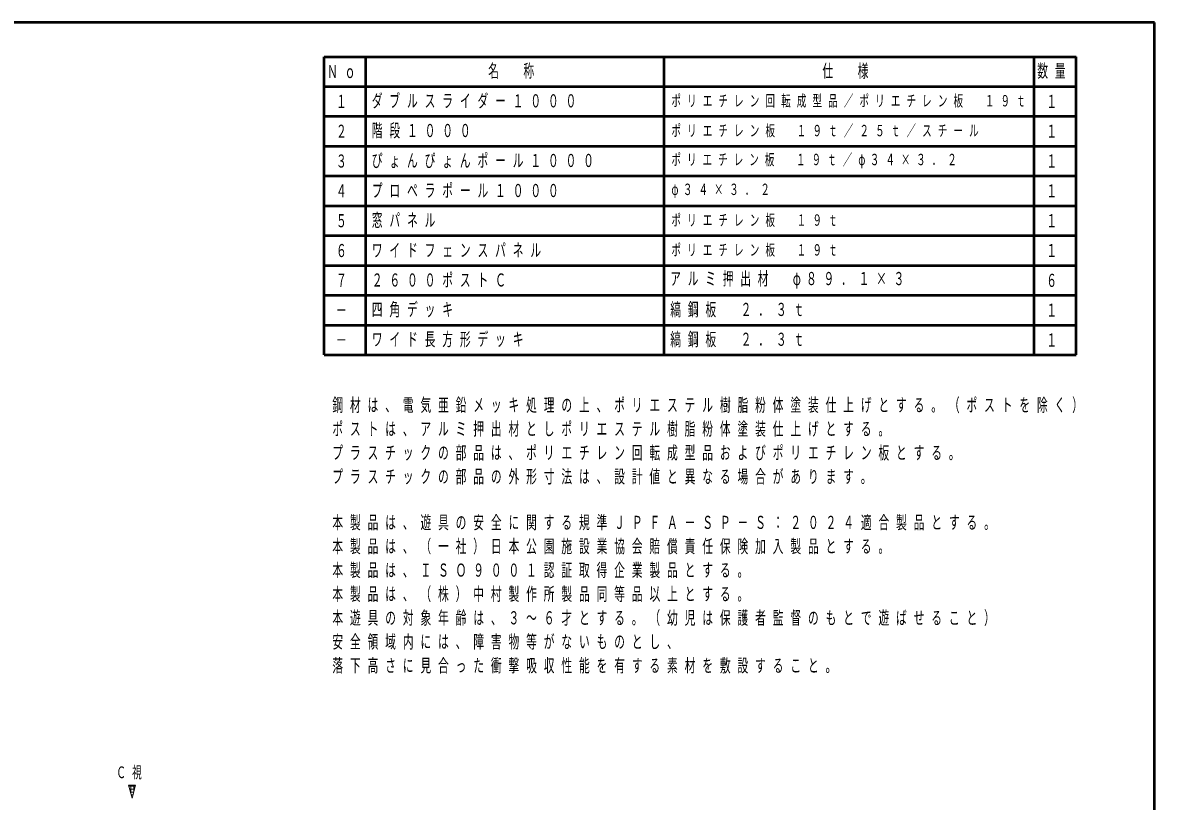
# Model space of a CAD drawing. Units: millimetres on the paper, scale 1:50. Extents: x -385 to 0, y -594 to 267.
# Drawn here: x -189.6 to 0, y 136.4 to 267 of the extents above; entities that cross this region are included whole.
import ezdxf
from ezdxf.enums import TextEntityAlignment as Align

# ---------------------------------------------------------------- set-up
doc = ezdxf.new("R2010")
doc.units = ezdxf.units.MM
doc.layers.add('LY_1', color=140, linetype='Continuous', lineweight=50)
doc.styles.add('ＭＳ ゴシック', font='')
doc.styles.get('ＭＳ ゴシック').set_extended_font_data('MS Gothic')

msp = doc.modelspace()

# ---------------------------------------------------------------- linework, layer by layer
at = {"layer": 'LY_1', "color": 7}
for p, q in [((0, 267), (-385, 267)), ((0, 0), (0, 267))]:
    msp.add_line(p, q, dxfattribs=at)
at = {"layer": 'LY_1'}
for p, q in [((-139.118, 261.288), (-13.118, 261.288)), ((-139.118, 211.288), (-139.118, 261.288)), ((-132.118, 211.288), (-132.118, 261.288)), ((-82.118, 211.288), (-82.118, 261.288)), ((-20.118, 211.288), (-20.118, 261.288)), ((-13.118, 211.288), (-13.118, 261.288)), ((-139.118, 256.288), (-13.118, 256.288)), ((-139.118, 251.288), (-13.118, 251.288)), ((-139.118, 246.288), (-13.118, 246.288)), ((-139.118, 241.288), (-13.118, 241.288)), ((-139.118, 236.288), (-13.118, 236.288)), ((-139.118, 231.288), (-13.118, 231.288)), ((-139.118, 226.288), (-13.118, 226.288)), ((-139.118, 221.288), (-13.118, 221.288)), ((-139.118, 216.288), (-13.118, 216.288)), ((-139.118, 211.288), (-13.118, 211.288))]:
    msp.add_line(p, q, dxfattribs=at)
at = {"layer": 'LY_1', "color": 7, "lineweight": 13}
for p, q in [((-170.699, 139.138), (-171.857, 139.138)), ((-171.278, 136.978), (-171.857, 139.138)), ((-171.82, 139), (-170.736, 139)), ((-171.686, 138.5), (-170.87, 138.5)), ((-171.5, 137.807), (-171.5, 139.138)), ((-170.699, 139.138), (-171.278, 136.978)), ((-171, 138.015), (-171, 139.138)), ((-171.552, 138), (-171.004, 138)), ((-171.418, 137.5), (-171.138, 137.5)), ((-171.284, 137), (-171.272, 137))]:
    msp.add_line(p, q, dxfattribs=at)

# ---------------------------------------------------------------- texts
at = {"layer": 'LY_1', "color": 7, "style": 'ＭＳ ゴシック', "width": 0.6}
for s, p in [('１', (-137.118, 253.788)), ('１', (-18.118, 253.788)), ('２', (-137.118, 248.788)), ('１', (-18.118, 248.788)), ('３', (-137.118, 243.788)), ('１', (-18.118, 243.788)), ('４', (-137.118, 238.788)), ('１', (-18.118, 238.788)), ('５', (-137.118, 233.788)), ('１', (-18.118, 233.788)), ('６', (-137.118, 228.788)), ('１', (-18.118, 228.788)), ('７', (-137.118, 223.788)), ('６', (-18.118, 223.788)), ('－', (-137.118, 218.788)), ('１', (-18.118, 218.788)), ('１', (-18.118, 213.788)), ('－', (-137.118, 213.788))]:
    msp.add_text(s, height=2.199, dxfattribs=at).set_placement(p, align=Align.MIDDLE_LEFT)
at = {"layer": 'LY_1', "color": 7, "style": 'ＭＳ ゴシック'}
for s, insert, char_height, attachment_point in [('\\T1.64;\\W0.6;Ｎｏ', (-138.618, 258.788), 2.199, 4), ('\\T1.64;\\W0.6;名\u3000称', (-111.618, 258.788), 2.199, 4), ('\\T1.64;\\W0.6;仕\u3000様', (-55.618, 258.788), 2.199, 4), ('\\T1.64;\\W0.6;数量', (-19.618, 258.788), 2.199, 4), ('\\T1.64;\\W0.6;ダブルスライダー１０００', (-131.118, 253.788), 2.199, 4), ('\\T1.64;\\W0.6;ポリエチレン回転成型品／ポリエチレン板\u3000１９ｔ', (-80.918, 253.788), 1.906, 4), ('\\T1.64;\\W0.6;階段１０００', (-131.118, 248.788), 2.199, 4), ('\\T1.64;\\W0.6;ポリエチレン板\u3000１９ｔ／２５ｔ／スチール', (-80.918, 248.788), 1.906, 4), ('\\T1.64;\\W0.6;ぴょんぴょんポール１０００', (-131.118, 243.788), 2.199, 4), ('\\T1.63;\\W0.6;ポリエチレン板\u3000１９ｔ／φ３４×３．２', (-80.918, 243.788), 1.906, 4), ('\\T1.64;\\W0.6;プロペラポール１０００', (-131.118, 238.788), 2.199, 4), ('\\T1.63;\\W0.6;φ３４×３．２', (-80.918, 238.788), 1.906, 4), ('\\T1.64;\\W0.6;窓パネル', (-131.118, 233.788), 2.199, 4), ('\\T1.64;\\W0.6;ポリエチレン板\u3000１９ｔ', (-80.918, 233.788), 1.906, 4), ('\\T1.64;\\W0.6;ワイドフェンスパネル', (-131.118, 228.788), 2.199, 4), ('\\T1.64;\\W0.6;ポリエチレン板\u3000１９ｔ', (-80.918, 228.788), 1.906, 4), ('\\T1.64;\\W0.6;２６００ポストＣ', (-131.118, 223.788), 2.199, 4), ('\\T1.63;\\W0.6;アルミ押出材\u3000φ８９．１×３', (-81.118, 223.788), 2.199, 4), ('\\T1.64;\\W0.6;四角デッキ', (-131.118, 218.788), 2.199, 4), ('\\T1.64;\\W0.6;縞鋼板\u3000２．３ｔ', (-81.118, 218.788), 2.199, 4), ('\\T1.64;\\W0.6;ワイド長方形デッキ', (-131.118, 213.788), 2.199, 4), ('\\T1.64;\\W0.6;縞鋼板\u3000２．３ｔ', (-81.118, 213.788), 2.199, 4), ('\\T1.64;\\W0.6;鋼材は、電気亜鉛メッキ処理の上、ポリエステル樹脂粉体塗装仕上げとする。（ポストを除く）', (-137.73, 203.995), 2.199, 1), ('\\T1.64;\\W0.6;ポストは、アルミ押出材としポリエステル樹脂粉体塗装仕上げとする。', (-137.73, 199.995), 2.199, 1), ('\\T1.64;\\W0.6;プラスチックの部品は、ポリエチレン回転成型品およびポリエチレン板とする。', (-137.73, 195.995), 2.199, 1), ('\\T1.64;\\W0.6;プラスチックの部品の外形寸法は、設計値と異なる場合があります。', (-137.73, 191.995), 2.199, 1), ('\\T1.64;\\W0.6;本製品は、遊具の安全に関する規準ＪＰＦＡ－ＳＰ－Ｓ：２０２４適合製品とする。', (-137.73, 184.306), 2.199, 1), ('\\T1.64;\\W0.6;本製品は、（一社）日本公園施設業協会賠償責任保険加入製品とする。', (-137.73, 180.306), 2.199, 1), ('\\T1.64;\\W0.6;本製品は、ＩＳＯ９００１認証取得企業製品とする。', (-137.73, 176.306), 2.199, 1), ('\\T1.64;\\W0.6;本製品は、（株）中村製作所製品同等品以上とする。', (-137.73, 172.306), 2.199, 1), ('\\T1.64;\\W0.6;本遊具の対象年齢は、３～６才とする。（幼児は保護者監督のもとで遊ばせること）', (-137.73, 168.306), 2.199, 1), ('\\T1.64;\\W0.6;安全領域内には、障害物等がないものとし、', (-137.73, 164.306), 2.199, 1), ('\\T1.64;\\W0.6;落下高さに見合った衝撃吸収性能を有する素材を敷設すること。', (-137.73, 160.306), 2.199, 1), ('\\T1.64;\\W0.6;Ｃ視', (-171.278, 141.198), 1.979, 5)]:
    msp.add_mtext(s, dxfattribs=dict(at, insert=insert, char_height=char_height, attachment_point=attachment_point))

doc.saveas('drawing.dxf')
